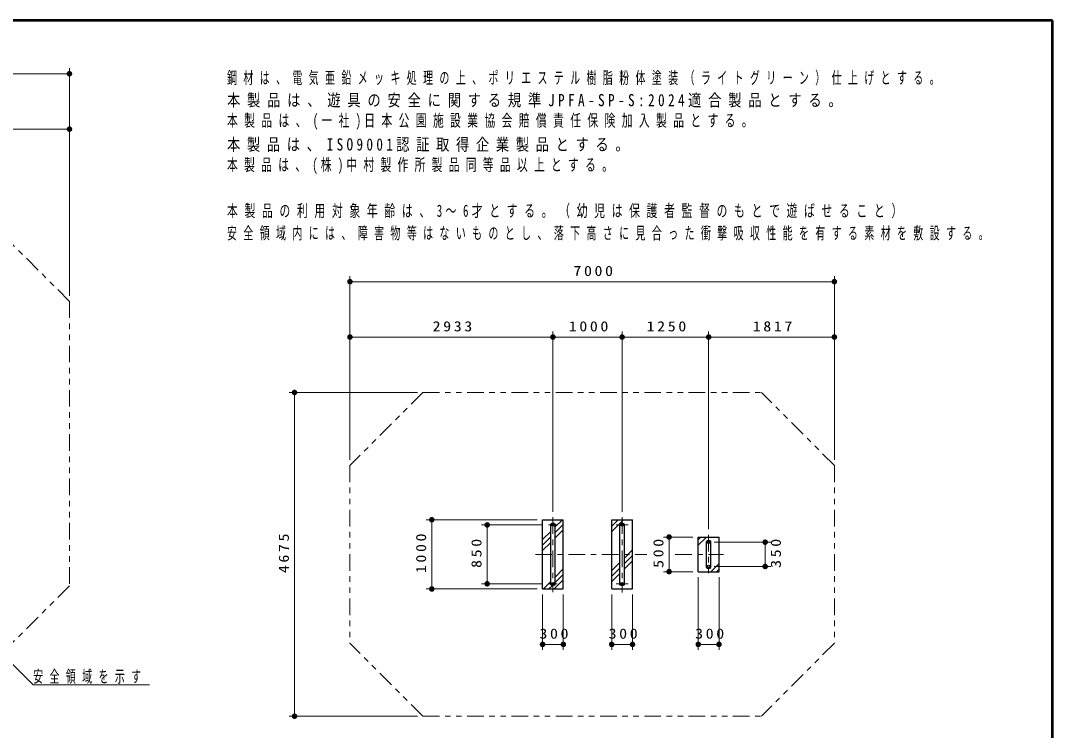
# Model space of a CAD drawing. Units: millimetres on the paper, with parts at other scales. Extents: x -365 to 0, y -19 to 257.
# Drawn here: x -186.3 to 0, y 128.9 to 257 of the extents above; entities that cross this region are included whole.
import ezdxf

# ---------------------------------------------------------------- set-up
doc = ezdxf.new("R2010")
doc.units = ezdxf.units.MM
doc.linetypes.add('USER2', pattern=[6, 3, -1, 1, -1])
doc.linetypes.add('USER3', pattern=[8, 3, -1, 1, -1, 1, -1])
doc.layers.add('LY_1', color=7, linetype='Continuous', lineweight=25)
doc.styles.add('ＭＳ ゴシック', font='')
doc.styles.get('ＭＳ ゴシック').set_extended_font_data('MS Gothic')

# ---------------------------------------------------------------- blocks, each defined once
blk = doc.blocks.new('filled_dot')
at = {"color": 0, "linetype": 'Continuous', "lineweight": -2, "const_width": 1.25}
blk.add_lwpolyline([(-0.625, 0, 1), (0.625, 0, 1)], format="xyb", close=True, dxfattribs=at)

msp = doc.modelspace()

# ---------------------------------------------------------------- linework, layer by layer
at = {"layer": 'LY_1', "lineweight": 50}
for p, q in [((0, 257), (-365, 257)), ((0, 0), (0, 257))]:
    msp.add_line(p, q, dxfattribs=at)
at = {"layer": 'LY_1', "lineweight": 13}
for p, q in [((-177.529, 207.334), (-177.529, 248.414)), ((-317.529, 247.414), (-177.529, 247.414)), ((-213.529, 237.414), (-177.529, 237.414)), ((-126.866, 177.71), (-126.866, 210.885)), ((-39.366, 177.71), (-39.366, 210.885)), ((-126.866, 209.885), (-39.366, 209.885)), ((-126.866, 199.885), (-90.204, 199.885)), ((-90.204, 168.355), (-90.204, 200.885)), ((-90.204, 199.885), (-77.704, 199.885)), ((-77.704, 168.355), (-77.704, 200.885)), ((-77.704, 199.885), (-62.079, 199.885)), ((-62.079, 165.199), (-62.079, 200.885)), ((-62.079, 199.885), (-39.366, 199.885)), ((-114.691, 189.885), (-137.866, 189.885)), ((-136.866, 131.454), (-136.866, 189.885)), ((-93.079, 166.919), (-113.079, 166.919)), ((-112.079, 154.419), (-112.079, 166.919)), ((-92.033, 165.982), (-103.079, 165.982)), ((-102.079, 155.357), (-102.079, 165.982)), ((-90.354, 165.832), (-90.054, 166.132)), ((-90.354, 166.132), (-90.054, 165.832)), ((-89.798, 165.609), (-88.488, 166.919)), ((-89.798, 164.619), (-88.329, 166.088)), ((-79.579, 164.797), (-77.457, 166.919)), ((-79.579, 165.787), (-78.447, 166.919)), ((-79.579, 166.777), (-79.437, 166.919)), ((-77.854, 165.832), (-77.554, 166.132)), ((-77.854, 166.132), (-77.554, 165.832)), ((-92.079, 163.328), (-90.61, 164.797)), ((-89.798, 163.629), (-88.329, 165.098)), ((-92.079, 162.338), (-90.61, 163.807)), ((-92.079, 161.348), (-90.61, 162.817)), ((-64.954, 163.794), (-70.216, 163.794)), ((-69.216, 157.544), (-69.216, 163.794)), ((-63.954, 162.32), (-62.48, 163.794)), ((-63.954, 163.31), (-63.47, 163.794)), ((-61.079, 162.857), (-50.87, 162.857)), ((-51.87, 162.857), (-51.87, 158.482)), ((-77.298, 160.007), (-75.829, 161.476)), ((-77.298, 159.017), (-75.829, 160.486)), ((-79.579, 157.726), (-78.11, 159.195)), ((-77.298, 158.027), (-75.829, 159.496)), ((-61.659, 157.544), (-60.204, 158.999)), ((-61.079, 158.482), (-50.87, 158.482)), ((-89.798, 156.558), (-88.329, 158.027)), ((-89.798, 155.568), (-88.329, 157.037)), ((-79.579, 156.736), (-78.11, 158.205)), ((-79.579, 155.746), (-78.11, 157.215)), ((-64.954, 157.544), (-70.216, 157.544)), ((-63.954, 156.544), (-63.954, 143.419)), ((-60.669, 157.544), (-60.204, 158.009)), ((-60.204, 156.544), (-60.204, 143.419)), ((-92.033, 155.357), (-103.079, 155.357)), ((-91.937, 154.419), (-90.61, 155.746)), ((-90.947, 154.419), (-90.364, 155.003)), ((-90.354, 155.207), (-90.054, 155.507)), ((-90.354, 155.507), (-90.054, 155.207)), ((-89.957, 154.419), (-88.329, 156.047)), ((-77.854, 155.207), (-77.554, 155.507)), ((-77.854, 155.507), (-77.554, 155.207)), ((-93.079, 154.419), (-113.079, 154.419)), ((-92.079, 153.419), (-92.079, 143.419)), ((-88.329, 153.419), (-88.329, 143.419)), ((-79.579, 153.419), (-79.579, 143.419)), ((-75.829, 153.419), (-75.829, 143.419)), ((-88.329, 144.419), (-92.079, 144.419)), ((-75.829, 144.419), (-79.579, 144.419)), ((-60.204, 144.419), (-63.954, 144.419)), ((-184.081, 137.142), (-189.736, 142.797)), ((-184.081, 137.142), (-163.081, 137.142)), ((-114.691, 131.454), (-137.866, 131.454))]:
    msp.add_line(p, q, dxfattribs=at)
at = {"layer": 'LY_1', "linetype": 'USER3', "lineweight": 13}
for p, q in [((-177.529, 206.334), (-198.609, 227.414)), ((-177.529, 206.334), (-177.529, 155.004)), ((-113.691, 189.885), (-126.866, 176.71)), ((-113.691, 189.885), (-52.541, 189.885)), ((-39.366, 176.71), (-52.541, 189.885)), ((-126.866, 176.71), (-126.866, 144.629)), ((-39.366, 176.71), (-39.366, 144.629)), ((-177.529, 155.004), (-198.609, 133.924)), ((-113.691, 131.454), (-126.866, 144.629)), ((-39.366, 144.629), (-52.541, 131.454)), ((-113.691, 131.454), (-52.541, 131.454))]:
    msp.add_line(p, q, dxfattribs=at)
at = {"layer": 'LY_1'}
for p, q in [((-92.079, 166.919), (-88.329, 166.919)), ((-92.079, 154.419), (-92.079, 166.919)), ((-90.61, 155.194), (-90.61, 166.144)), ((-89.798, 155.194), (-89.798, 166.144)), ((-88.329, 154.419), (-88.329, 166.919)), ((-79.579, 154.419), (-79.579, 166.919)), ((-79.579, 166.919), (-75.829, 166.919)), ((-78.11, 155.194), (-78.11, 166.144)), ((-77.298, 155.194), (-77.298, 166.144)), ((-75.829, 154.419), (-75.829, 166.919)), ((-63.954, 163.794), (-60.204, 163.794)), ((-63.954, 157.544), (-63.954, 163.794)), ((-62.485, 158.319), (-62.485, 163.019)), ((-61.673, 158.319), (-61.673, 163.019)), ((-60.204, 157.544), (-60.204, 163.794)), ((-63.954, 157.544), (-60.204, 157.544)), ((-92.079, 154.419), (-88.329, 154.419)), ((-79.579, 154.419), (-75.829, 154.419))]:
    msp.add_line(p, q, dxfattribs=at)
at = {"layer": 'LY_1', "linetype": 'USER2', "lineweight": 13}
for p, q in [((-91.033, 165.982), (-89.429, 165.982)), ((-90.204, 167.355), (-90.204, 153.861)), ((-78.793, 165.982), (-76.64, 165.982)), ((-77.704, 167.355), (-77.704, 153.812)), ((-62.079, 164.199), (-62.079, 157.273)), ((-93.376, 160.669), (-73.26, 160.669)), ((-68.115, 160.669), (-59.413, 160.669)), ((-91.033, 155.357), (-89.429, 155.357)), ((-78.793, 155.357), (-76.64, 155.357))]:
    msp.add_line(p, q, dxfattribs=at)
at = {"layer": 'LY_1'}
for centre in [(-90.204, 165.982), (-77.704, 165.982), (-62.079, 162.857), (-62.079, 158.482), (-90.204, 155.357), (-77.704, 155.357)]:
    msp.add_circle(centre, 0.212, dxfattribs=at)
for centre, start, end in [((-90.204, 165.669), 49.4584, 130.5416), ((-77.704, 165.669), 49.4584, 130.5416), ((-62.079, 162.544), 49.4584, 130.5416), ((-62.079, 158.794), 229.4584, 310.5416), ((-90.204, 155.669), 229.4584, 310.5416), ((-77.704, 155.669), 229.4584, 310.5416)]:
    msp.add_arc(centre, 0.625, start, end, dxfattribs=at)

# ---------------------------------------------------------------- block references
at = {"layer": 'LY_1', "lineweight": 13, "xscale": 0.4, "yscale": 0.4}
for p, rotation in [((-177.529, 247.414), 180), ((-177.529, 237.414), 180), ((-39.366, 209.885), 180), ((-90.204, 199.885), 180), ((-77.704, 199.885), 180), ((-62.079, 199.885), 180), ((-39.366, 199.885), 180), ((-136.866, 189.885), 270), ((-112.079, 166.919), 270), ((-102.079, 165.982), 270), ((-69.216, 163.794), 270), ((-51.87, 162.857), 270), ((-51.87, 158.482), 90), ((-69.216, 157.544), 90), ((-112.079, 154.419), 90), ((-102.079, 155.357), 90), ((-88.329, 144.419), 180), ((-75.829, 144.419), 180), ((-60.204, 144.419), 180), ((-136.866, 131.454), 90)]:
    msp.add_blockref('filled_dot', p, dxfattribs=dict(at, rotation=rotation))
for p in [(-126.866, 209.885), (-126.866, 199.885), (-90.204, 199.885), (-77.704, 199.885), (-62.079, 199.885), (-92.079, 144.419), (-79.579, 144.419), (-63.954, 144.419)]:
    msp.add_blockref('filled_dot', p, dxfattribs=at)

# ---------------------------------------------------------------- texts
at = {"layer": 'LY_1', "style": 'ＭＳ ゴシック'}
for s, insert, char_height, attachment_point in [('\\T1.64;\\W0.6;鋼材は、電気亜鉛メッキ処理の上、ポリエステル樹脂粉体塗装（ライトグリーン）仕上げとする。', (-149.072, 245.312), 2.199, 7), ('\\T1.51;\\W0.8;本製品は、遊具の安全に関する規準JPFA-SP-S:2024適合製品とする。', (-149.072, 241.312), 2.199, 7), ('\\T1.59;\\W0.65;本製品は、(一社)日本公園施設業協会賠償責任保険加入製品とする。', (-149.072, 237.312), 2.199, 7), ('\\T1.5;\\W0.8;本製品は、ISO9001認証取得企業製品とする。', (-149.072, 233.312), 2.199, 7), ('\\T1.58;\\W0.65;本製品は、(株)中村製作所製品同等品以上とする。', (-149.072, 229.312), 2.199, 7), ('\\T1.62;\\W0.65;本製品の利用対象年齢は、3～6才とする。（幼児は保護者監督のもとで遊ばせること）', (-149.072, 221.312), 2.199, 7), ('\\T1.64;\\W0.6;安全領域内には、障害物等はないものとし、落下高さに見合った衝撃吸収性能を有する素材を敷設する。', (-149.072, 217.312), 2.199, 7), ('\\T1.33;\\W1.15;7000', (-82.693, 210.885), 1.833, 8), ('\\T1.33;\\W1.15;2933', (-108.118, 200.885), 1.833, 8), ('\\T1.33;\\W1.15;1000', (-83.533, 200.885), 1.833, 8), ('\\T1.33;\\W1.15;1250', (-69.468, 200.885), 1.833, 8), ('\\T1.33;\\W1.15;1817', (-50.302, 200.885), 1.833, 8), ('\\T1.33;\\W1.15;300', (-89.787, 145.419), 1.833, 8), ('\\T1.33;\\W1.15;300', (-77.287, 145.419), 1.833, 8), ('\\T1.33;\\W1.15;300', (-61.662, 145.419), 1.833, 8), ('\\T1.64;\\W0.6;安全領域を示す', (-184.081, 137.292), 2.199, 7)]:
    msp.add_mtext(s, dxfattribs=dict(at, insert=insert, char_height=char_height, attachment_point=attachment_point))
at = {"layer": 'LY_1', "char_height": 1.833, "rotation": 90, "style": 'ＭＳ ゴシック'}
for s, insert, attachment_point in [('\\T1.33;\\W1.15;4675', (-137.866, 161.086), 8), ('\\T1.33;\\W1.15;1000', (-113.079, 161.09), 8), ('\\T1.33;\\W1.15;850', (-103.079, 161.085), 8), ('\\T1.33;\\W1.15;500', (-70.216, 161.086), 8), ('\\T1.33;\\W1.15;350', (-50.87, 161.085), 2)]:
    msp.add_mtext(s, dxfattribs=dict(at, insert=insert, attachment_point=attachment_point))

doc.saveas('drawing.dxf')
